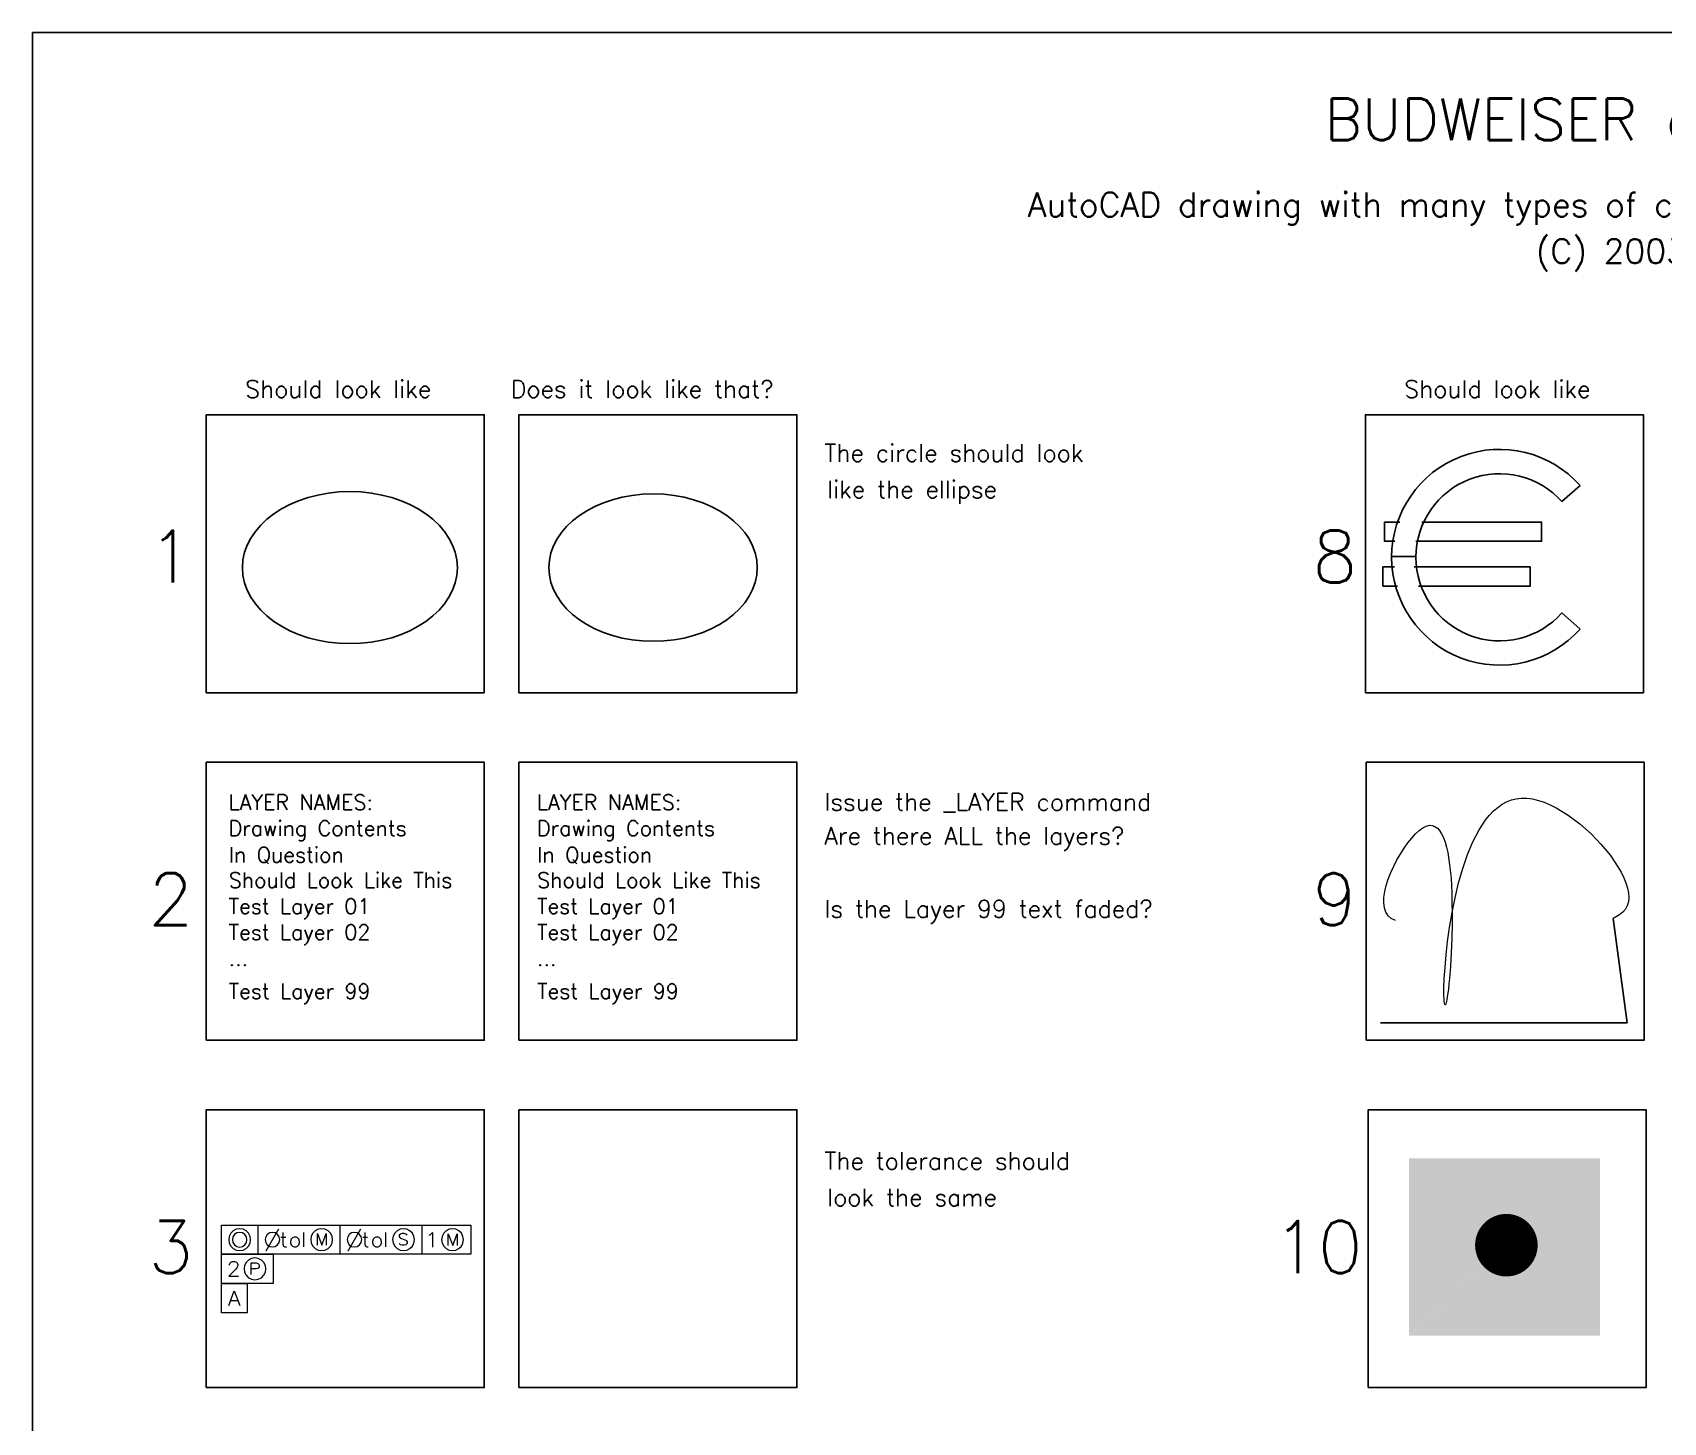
# Model space of a CAD drawing. Header units: millimetres. Extents: x -1200100 to -1199960, y -800082 to -800000.
# Drawn here: x -1200100 to -1200053.06, y -800040 to -800000 of the extents above; entities that cross this region are included whole.
import ezdxf
from ezdxf.enums import TextEntityAlignment as Align

# ---------------------------------------------------------------- set-up
doc = ezdxf.new("R2010")
doc.units = ezdxf.units.MM
doc.header["$LTSCALE"] = 0.05
for name, color, linetype in [('Drawing Contents', 9, 'Continuous'), ('In Question', 7, 'Continuous'), ('Should Look Like This', 7, 'Continuous'), ('Test Layer 99', 7, 'Continuous')]:
    doc.layers.add(name, color=color, linetype=linetype)
doc.styles.get("Standard").update_dxf_attribs({"font": 'simplex.shx'})

msp = doc.modelspace()

# ---------------------------------------------------------------- linework, layer by layer
at = {"layer": 'Drawing Contents'}
for points in [[(-1199960, -800000), (-1200100, -800000), (-1200100, -800080), (-1199960, -800080)], [(-1200095, -800019), (-1200087, -800019), (-1200087, -800011), (-1200095, -800011)], [(-1200086, -800019), (-1200078, -800019), (-1200078, -800011), (-1200086, -800011)], [(-1200061.6345, -800019), (-1200053.6345, -800019), (-1200053.6345, -800011), (-1200061.6345, -800011)], [(-1200095, -800029), (-1200087, -800029), (-1200087, -800021), (-1200095, -800021)], [(-1200086, -800029), (-1200078, -800029), (-1200078, -800021), (-1200086, -800021)], [(-1200061.6133, -800029), (-1200053.6133, -800029), (-1200053.6133, -800021), (-1200061.6133, -800021)], [(-1200095, -800039), (-1200087, -800039), (-1200087, -800031), (-1200095, -800031)], [(-1200086, -800039), (-1200078, -800039), (-1200078, -800031), (-1200086, -800031)], [(-1200061.5551, -800039), (-1200053.5551, -800039), (-1200053.5551, -800031), (-1200061.5551, -800031)]]:
    msp.add_lwpolyline(points, close=True, dxfattribs=at)
at = {"layer": 'In Question', "extrusion": (0, -0.707107, 0.707107)}
msp.add_circle((-1200082.1413, -1131392.6267), 3, dxfattribs=at)
at = {"layer": 'Should Look Like This'}
for p, q in [((-1200055.9787, -800013.5), (-1200055.4559, -800013.0344)), ((-1200060.8709, -800015.0773), (-1200060.1769, -800015.0773)), ((-1200055.9787, -800016.7), (-1200055.4559, -800017.1656))]:
    msp.add_line(p, q, dxfattribs=at)
at = {"layer": 'Should Look Like This', "color": 1}
for p, q in [((-1200054.1, -800028.5), (-1200054.5, -800025.5)), ((-1200061.2, -800028.5), (-1200054.1, -800028.5))]:
    msp.add_line(p, q, dxfattribs=at)
at = {"layer": 'Should Look Like This'}
for points in [[(-1200060.7892, -800014.639), (-1200061.0821, -800014.639), (-1200061.0821, -800014.0859), (-1200060.6464, -800014.0859)], [(-1200060.0136, -800014.0859), (-1200056.5645, -800014.0859), (-1200056.5645, -800014.639), (-1200060.1871, -800014.639)], [(-1200060.7076, -800015.9298), (-1200061.1331, -800015.9298), (-1200061.1331, -800015.3766), (-1200060.7994, -800015.3766)], [(-1200060.2279, -800015.3766), (-1200056.8921, -800015.3766), (-1200056.8921, -800015.9298), (-1200060.1054, -800015.9298)]]:
    msp.add_lwpolyline(points, dxfattribs=at)
at = {"layer": 'Should Look Like This', "color": 7, "lineweight": 0}
for points in [[(-1200060.7676, -800025.5586), (-1200060.8923, -800025.5003), (-1200060.9847, -800025.4199), (-1200061.0511, -800025.3133), (-1200061.0913, -800025.1887), (-1200061.1074, -800025.046), (-1200061.1034, -800024.8892), (-1200061.0772, -800024.7203), (-1200061.035, -800024.5434), (-1200060.9767, -800024.3625), (-1200060.9063, -800024.1775), (-1200060.7294, -800023.8116), (-1200060.5224, -800023.4719), (-1200060.4138, -800023.3191), (-1200060.3032, -800023.1804), (-1200060.1927, -800023.0598), (-1200060.0841, -800022.9613), (-1200059.9796, -800022.8849), (-1200059.8831, -800022.8366), (-1200059.7926, -800022.8145), (-1200059.7102, -800022.8165), (-1200059.6338, -800022.8447), (-1200059.5634, -800022.8949), (-1200059.5011, -800022.9673), (-1200059.4428, -800023.0598), (-1200059.3906, -800023.1703), (-1200059.3443, -800023.297), (-1200059.3041, -800023.4397), (-1200059.2679, -800023.5985), (-1200059.2116, -800023.9503), (-1200059.1714, -800024.3403), (-1200059.1473, -800024.7605), (-1200059.1373, -800025.637), (-1200059.1473, -800026.0732), (-1200059.1654, -800026.4894), (-1200059.1895, -800026.8774), (-1200059.2177, -800027.2252), (-1200059.2337, -800027.38), (-1200059.2478, -800027.5207), (-1200059.2639, -800027.6453), (-1200059.28, -800027.7539), (-1200059.2941, -800027.8423), (-1200059.3081, -800027.9107), (-1200059.3202, -800027.9569), (-1200059.3323, -800027.9811), (-1200059.3443, -800027.9851), (-1200059.3524, -800027.969), (-1200059.3604, -800027.9328), (-1200059.3664, -800027.8765), (-1200059.3725, -800027.8062), (-1200059.3745, -800027.7177), (-1200059.3745, -800027.6152), (-1200059.3745, -800027.4966), (-1200059.3644, -800027.2232), (-1200059.3443, -800026.9035), (-1200059.3122, -800026.5457), (-1200059.2699, -800026.1597), (-1200059.2136, -800025.7516), (-1200059.1413, -800025.3294), (-1200059.0568, -800024.9012), (-1200058.9543, -800024.475), (-1200058.8357, -800024.0589), (-1200058.699, -800023.6588), (-1200058.5422, -800023.2869), (-1200058.3653, -800022.9472), (-1200058.1663, -800022.6497), (-1200058.0597, -800022.519), (-1200057.9471, -800022.4004), (-1200057.8285, -800022.2978), (-1200057.7039, -800022.2094), (-1200057.5712, -800022.139), (-1200057.4345, -800022.0848), (-1200057.2918, -800022.0486), (-1200057.141, -800022.0305), (-1200056.9862, -800022.0345), (-1200056.8234, -800022.0566), (-1200056.6565, -800022.0968), (-1200056.4876, -800022.1531), (-1200056.3168, -800022.2255), (-1200056.1419, -800022.3119), (-1200055.7981, -800022.521), (-1200055.4604, -800022.7743), (-1200055.1407, -800023.0578), (-1200054.8452, -800023.3653), (-1200054.5839, -800023.683), (-1200054.3667, -800024.0066), (-1200054.2763, -800024.1654), (-1200054.1999, -800024.3222), (-1200054.1396, -800024.473), (-1200054.0933, -800024.6198), (-1200054.0672, -800024.7605), (-1200054.0571, -800024.8932), (-1200054.0672, -800025.0158), (-1200054.0974, -800025.1284), (-1200054.1496, -800025.2309), (-1200054.224, -800025.3194), (-1200054.3225, -800025.3938), (-1200054.5, -800025.5)], [(-1200094.5651, -800035.1624), (-1200094.5651, -800034.3227), (-1200087.3882, -800034.3227), (-1200087.3882, -800035.1624), (-1200094.5651, -800035.1624), (-1200094.5651, -800035.1624)], [(-1200093.7254, -800034.7426), (-1200093.7409, -800034.6453), (-1200093.7857, -800034.5576), (-1200093.8552, -800034.4877), (-1200093.9429, -800034.4429), (-1200094.0402, -800034.4278), (-1200094.1375, -800034.4429), (-1200094.2251, -800034.4877), (-1200094.295, -800034.5576), (-1200094.3398, -800034.6453), (-1200094.355, -800034.7426), (-1200094.3398, -800034.8398), (-1200094.295, -800034.9279), (-1200094.2251, -800034.9974), (-1200094.1375, -800035.0422), (-1200094.0402, -800035.0577), (-1200093.9429, -800035.0422), (-1200093.8552, -800034.9974), (-1200093.7857, -800034.9279), (-1200093.7409, -800034.8398), (-1200093.7254, -800034.7426), (-1200093.7254, -800034.7426)], [(-1200093.8304, -800034.7426), (-1200093.8463, -800034.6623), (-1200093.8918, -800034.5942), (-1200093.9599, -800034.5487), (-1200094.0402, -800034.5324), (-1200094.1204, -800034.5487), (-1200094.1885, -800034.5942), (-1200094.234, -800034.6623), (-1200094.2503, -800034.7426), (-1200094.234, -800034.8228), (-1200094.1885, -800034.8913), (-1200094.1204, -800034.9368), (-1200094.0402, -800034.9527), (-1200093.9599, -800034.9368), (-1200093.8918, -800034.8913), (-1200093.8463, -800034.8228), (-1200093.8304, -800034.7426), (-1200093.8304, -800034.7426)], [(-1200093.5156, -800034.3227), (-1200093.5156, -800035.1624)], [(-1200092.8856, -800034.74), (-1200092.9019, -800034.6597), (-1200092.9474, -800034.5916), (-1200093.0155, -800034.5461), (-1200093.0958, -800034.5302), (-1200093.176, -800034.5461), (-1200093.2441, -800034.5916), (-1200093.2896, -800034.6597), (-1200093.3055, -800034.74), (-1200093.2896, -800034.8206), (-1200093.2441, -800034.8887), (-1200093.176, -800034.9342), (-1200093.0958, -800034.9501), (-1200093.0155, -800034.9342), (-1200092.9474, -800034.8887), (-1200092.9019, -800034.8206), (-1200092.8856, -800034.74), (-1200092.8856, -800034.74)], [(-1200093.2755, -800035.06), (-1200092.9156, -800034.43)], [(-1200092.7958, -800034.5302), (-1200092.7958, -800034.8702), (-1200092.7758, -800034.9301), (-1200092.7358, -800034.9501), (-1200092.6959, -800034.9501)], [(-1200092.1961, -800034.9501), (-1200092.1961, -800034.5302)], [(-1200091.3664, -800034.74), (-1200091.3819, -800034.6427), (-1200091.4267, -800034.555), (-1200091.4962, -800034.4851), (-1200091.5839, -800034.4407), (-1200091.6812, -800034.4252), (-1200091.7785, -800034.4407), (-1200091.8665, -800034.4851), (-1200091.9361, -800034.555), (-1200091.9808, -800034.6427), (-1200091.9964, -800034.74), (-1200091.9808, -800034.8373), (-1200091.9361, -800034.9253), (-1200091.8665, -800034.9948), (-1200091.7785, -800035.0396), (-1200091.6812, -800035.0551), (-1200091.5839, -800035.0396), (-1200091.4962, -800034.9948), (-1200091.4267, -800034.9253), (-1200091.3819, -800034.8373), (-1200091.3664, -800034.74), (-1200091.3664, -800034.74)], [(-1200091.8044, -800034.902), (-1200091.8044, -800034.5661), (-1200091.6764, -800034.902), (-1200091.5484, -800034.5661), (-1200091.5484, -800034.902)], [(-1200091.1566, -800034.3227), (-1200091.1566, -800035.1624)], [(-1200090.527, -800034.74), (-1200090.5429, -800034.6597), (-1200090.5884, -800034.5916), (-1200090.6565, -800034.5461), (-1200090.7368, -800034.5302), (-1200090.817, -800034.5461), (-1200090.8851, -800034.5916), (-1200090.9306, -800034.6597), (-1200090.9465, -800034.74), (-1200090.9306, -800034.8206), (-1200090.8851, -800034.8887), (-1200090.817, -800034.9342), (-1200090.7368, -800034.9501), (-1200090.6565, -800034.9342), (-1200090.5884, -800034.8887), (-1200090.5429, -800034.8206), (-1200090.527, -800034.74), (-1200090.527, -800034.74)], [(-1200090.9166, -800035.06), (-1200090.557, -800034.43)], [(-1200090.4368, -800034.5302), (-1200090.4368, -800034.8702), (-1200090.4168, -800034.9301), (-1200090.3768, -800034.9501), (-1200090.3369, -800034.9501)], [(-1200089.8371, -800034.9501), (-1200089.8371, -800034.5302)], [(-1200089.0074, -800034.74), (-1200089.0229, -800034.6427), (-1200089.0677, -800034.555), (-1200089.1372, -800034.4851), (-1200089.2253, -800034.4407), (-1200089.3226, -800034.4252), (-1200089.4198, -800034.4407), (-1200089.5075, -800034.4851), (-1200089.5771, -800034.555), (-1200089.6218, -800034.6427), (-1200089.6374, -800034.74), (-1200089.6218, -800034.8373), (-1200089.5771, -800034.9253), (-1200089.5075, -800034.9948), (-1200089.4198, -800035.0396), (-1200089.3226, -800035.0551), (-1200089.2253, -800035.0396), (-1200089.1372, -800034.9948), (-1200089.0677, -800034.9253), (-1200089.0229, -800034.8373), (-1200089.0074, -800034.74), (-1200089.0074, -800034.74)], [(-1200089.2216, -800034.6142), (-1200089.2534, -800034.582), (-1200089.3015, -800034.5661), (-1200089.3655, -800034.5661), (-1200089.4132, -800034.582), (-1200089.4454, -800034.6142), (-1200089.4454, -800034.646), (-1200089.4295, -800034.6782), (-1200089.4132, -800034.6941), (-1200089.3814, -800034.71), (-1200089.2856, -800034.7422), (-1200089.2534, -800034.7581), (-1200089.2375, -800034.774), (-1200089.2216, -800034.8062), (-1200089.2216, -800034.8543), (-1200089.2534, -800034.8861), (-1200089.3015, -800034.902), (-1200089.3655, -800034.902), (-1200089.4132, -800034.8861), (-1200089.4454, -800034.8543)], [(-1200088.7976, -800034.3227), (-1200088.7976, -800035.1624)], [(-1200088.5879, -800034.6127), (-1200088.5479, -800034.5927), (-1200088.4876, -800034.5324), (-1200088.4876, -800034.9527)], [(-1200087.5984, -800034.7426), (-1200087.6135, -800034.6453), (-1200087.6583, -800034.5576), (-1200087.7278, -800034.4877), (-1200087.8159, -800034.4429), (-1200087.9132, -800034.4278), (-1200088.0104, -800034.4429), (-1200088.0981, -800034.4877), (-1200088.1677, -800034.5576), (-1200088.2124, -800034.6453), (-1200088.228, -800034.7426), (-1200088.2124, -800034.8398), (-1200088.1677, -800034.9279), (-1200088.0981, -800034.9974), (-1200088.0104, -800035.0422), (-1200087.9132, -800035.0577), (-1200087.8159, -800035.0422), (-1200087.7278, -800034.9974), (-1200087.6583, -800034.9279), (-1200087.6135, -800034.8398), (-1200087.5984, -800034.7426), (-1200087.5984, -800034.7426)], [(-1200088.036, -800034.9046), (-1200088.036, -800034.5687), (-1200087.908, -800034.9046), (-1200087.78, -800034.5687), (-1200087.78, -800034.9046)], [(-1200092.8557, -800034.6701), (-1200092.7158, -800034.6701)], [(-1200092.4761, -800034.6701), (-1200092.5161, -800034.69), (-1200092.556, -800034.73), (-1200092.576, -800034.7903), (-1200092.576, -800034.8302), (-1200092.556, -800034.8902), (-1200092.5161, -800034.9301), (-1200092.4761, -800034.9501), (-1200092.4158, -800034.9501), (-1200092.3759, -800034.9301), (-1200092.3359, -800034.8902), (-1200092.316, -800034.8302), (-1200092.316, -800034.7903), (-1200092.3359, -800034.73), (-1200092.3759, -800034.69), (-1200092.4158, -800034.6701), (-1200092.4761, -800034.6701), (-1200092.4761, -800034.6701)], [(-1200090.4967, -800034.6701), (-1200090.3569, -800034.6701)], [(-1200090.1172, -800034.6701), (-1200090.1571, -800034.69), (-1200090.1971, -800034.73), (-1200090.217, -800034.7903), (-1200090.217, -800034.8302), (-1200090.1971, -800034.8902), (-1200090.1571, -800034.9301), (-1200090.1172, -800034.9501), (-1200090.0572, -800034.9501), (-1200090.0173, -800034.9301), (-1200089.977, -800034.8902), (-1200089.957, -800034.8302), (-1200089.957, -800034.7903), (-1200089.977, -800034.73), (-1200090.0173, -800034.69), (-1200090.0572, -800034.6701), (-1200090.1172, -800034.6701), (-1200090.1172, -800034.6701)], [(-1200094.5651, -800035.1624), (-1200093.0758, -800035.1624), (-1200093.0758, -800036.0025), (-1200094.5651, -800036.0025), (-1200094.5651, -800035.1624), (-1200094.5651, -800035.1624)], [(-1200094.335, -800035.4724), (-1200094.335, -800035.4524), (-1200094.315, -800035.4125), (-1200094.295, -800035.3925), (-1200094.2551, -800035.3725), (-1200094.1752, -800035.3725), (-1200094.1352, -800035.3925), (-1200094.1153, -800035.4125), (-1200094.0953, -800035.4524), (-1200094.0953, -800035.4924), (-1200094.1153, -800035.5327), (-1200094.1552, -800035.5926), (-1200094.355, -800035.7924), (-1200094.0753, -800035.7924)], [(-1200093.2855, -800035.5827), (-1200093.3011, -800035.4854), (-1200093.3458, -800035.3973), (-1200093.4154, -800035.3278), (-1200093.503, -800035.283), (-1200093.6003, -800035.2675), (-1200093.6976, -800035.283), (-1200093.7857, -800035.3278), (-1200093.8552, -800035.3973), (-1200093.9, -800035.4854), (-1200093.9151, -800035.5827), (-1200093.9, -800035.6799), (-1200093.8552, -800035.7676), (-1200093.7857, -800035.8375), (-1200093.6976, -800035.8823), (-1200093.6003, -800035.8975), (-1200093.503, -800035.8823), (-1200093.4154, -800035.8375), (-1200093.3458, -800035.7676), (-1200093.3011, -800035.6799), (-1200093.2855, -800035.5827), (-1200093.2855, -800035.5827)], [(-1200093.7072, -800035.7447), (-1200093.7072, -800035.4084), (-1200093.5633, -800035.4084), (-1200093.5156, -800035.4247), (-1200093.4993, -800035.4406), (-1200093.4834, -800035.4724), (-1200093.4834, -800035.5205), (-1200093.4993, -800035.5527), (-1200093.5156, -800035.5686), (-1200093.5633, -800035.5845), (-1200093.7072, -800035.5845)], [(-1200094.5651, -800036.0025), (-1200093.8252, -800036.0025), (-1200093.8252, -800036.8426), (-1200094.5651, -800036.8426), (-1200094.5651, -800036.0025), (-1200094.5651, -800036.0025)], [(-1200094.355, -800036.6325), (-1200094.1952, -800036.2126), (-1200094.0354, -800036.6325)], [(-1200094.295, -800036.4927), (-1200094.0953, -800036.4927)]]:
    msp.add_lwpolyline(points, dxfattribs=at)
at = {"layer": 'Should Look Like This', "color": 5, "const_width": 0.9}
msp.add_lwpolyline([(-1200058.0287, -800034.9, 1), (-1200057.1287, -800034.9, 1)], format="xyb", close=True, dxfattribs=at)
at = {"layer": 'Should Look Like This'}
for radius in [3.1057, 2.4057]:
    msp.add_arc((-1200057.7751, -800015.1), radius, 41.69005, 318.30995, dxfattribs=at)
msp.add_ellipse((-1200090.8679, -800015.3985, -800015.3985), major_axis=(-3.0947, 0), ratio=0.7071068, dxfattribs=at)
at = {"layer": 'Should Look Like This', "color": 2}
msp.add_solid([(-1200060.3787, -800032.4), (-1200054.8787, -800032.4), (-1200060.3787, -800037.5), (-1200060.3639, -800037.4838)], dxfattribs=at)
at = {"layer": 'Should Look Like This', "color": 1}
msp.add_solid([(-1200060.3787, -800037.5), (-1200054.8787, -800032.4), (-1200054.8787, -800037.5)], dxfattribs=at)

# ---------------------------------------------------------------- texts
at = {"layer": 'Drawing Contents'}
for s, height, p in [('BUDWEISER compatibility benchmark (ver. 2018) - www.cadstudio.cz/budweiser', 1.2, (-1200030, -800003.0977)), ('AutoCAD drawing with many types of complex entities to test compatibility of so called "DWG-compatible" CAD applications (100% score doesn\'t mean 100% compatibility)', 0.7, (-1200030, -800005.3)), ('(C) 2003-2017 by CAD Studio - Autodesk Platinum Partner based in Ceske Budejovice (Budweis), Czech Rep.', 0.7, (-1200030, -800006.6404))]:
    msp.add_text(s, height=height, dxfattribs=at).set_placement(p, align=Align.CENTER)
for s, p in [('Should look like', (-1200093.8817, -800010.511)), ('Does it look like that?', (-1200086.2359, -800010.511)), ('Should look like', (-1200060.5162, -800010.511)), ('The circle should look', (-1200077.2073, -800012.3498)), ('like the ellipse', (-1200077.1269, -800013.399)), ('Issue the _LAYER command', (-1200077.2073, -800022.3929)), ('Are there ALL the layers?', (-1200077.2073, -800023.3698)), ('Is the Layer 99 text faded?', (-1200077.2073, -800025.4698)), ('The tolerance should', (-1200077.2073, -800032.726)), ('look the same', (-1200077.1269, -800033.7752))]:
    msp.add_text(s, height=0.5, dxfattribs=at).set_placement(p)
at = {"layer": 'Drawing Contents', "color": 40}
for s, p in [('1', (-1200096.6676, -800015.8311)), ('8', (-1200063.1628, -800015.8311)), ('2', (-1200096.6676, -800025.6928)), ('9', (-1200063.1628, -800025.6928)), ('3', (-1200096.6676, -800035.7007)), ('10', (-1200064.2883, -800035.7007))]:
    msp.add_text(s, height=1.5, dxfattribs=at).set_placement(p)
at = {"layer": 'In Question', "color": 1}
msp.add_text('LAYER NAMES:', height=0.436412, dxfattribs=at).set_placement((-1200085.4799, -800022.3693))
at = {"layer": 'In Question'}
for s, height, p in [('Drawing Contents', 0.436412, (-1200085.4799, -800023.1174)), ('In Question', 0.436412, (-1200085.4766, -800023.8837)), ('Should Look Like This', 0.436412, (-1200085.4766, -800024.6125)), ('Test Layer 01', 0.436412, (-1200085.4799, -800025.3618)), ('Test Layer 02', 0.436412, (-1200085.4799, -800026.1099)), ('...', 0.43641, (-1200085.4799, -800026.8581))]:
    msp.add_text(s, height=height, dxfattribs=at).set_placement(p)
at = {"layer": 'Should Look Like This', "color": 1}
msp.add_text('LAYER NAMES:', height=0.436412, dxfattribs=at).set_placement((-1200094.3565, -800022.3693))
at = {"layer": 'Should Look Like This'}
for s, height, p in [('Drawing Contents', 0.436412, (-1200094.3565, -800023.1174)), ('In Question', 0.436412, (-1200094.3533, -800023.8837)), ('Should Look Like This', 0.436412, (-1200094.3533, -800024.6125)), ('Test Layer 01', 0.436412, (-1200094.3565, -800025.3618)), ('Test Layer 02', 0.436412, (-1200094.3565, -800026.1099)), ('...', 0.43641, (-1200094.3565, -800026.8581))]:
    msp.add_text(s, height=height, dxfattribs=at).set_placement(p)
at = {"layer": 'Should Look Like This', "color": 253}
msp.add_text('Test Layer 99', height=0.436412, dxfattribs=at).set_placement((-1200094.3533, -800027.8079))
at = {"layer": 'Test Layer 99'}
msp.add_text('Test Layer 99', height=0.436412, dxfattribs=at).set_placement((-1200085.4766, -800027.8079))

doc.saveas('drawing.dxf')
